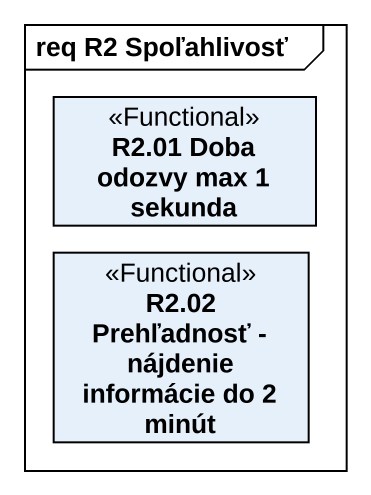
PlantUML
@startuml
mainframe req R2 Spoľahlivosť
hide circle
hide empty members
class "R2.01 Doba odozvy max 1 sekunda" as R2_01_Doba_odozvy_max_1 <<Functional>>
class "R2.02 Prehľadnosť - nájdenie informácie do 2 minút" as R2_02_Prehľadnosť_nájdenie <<Functional>>
@enduml
